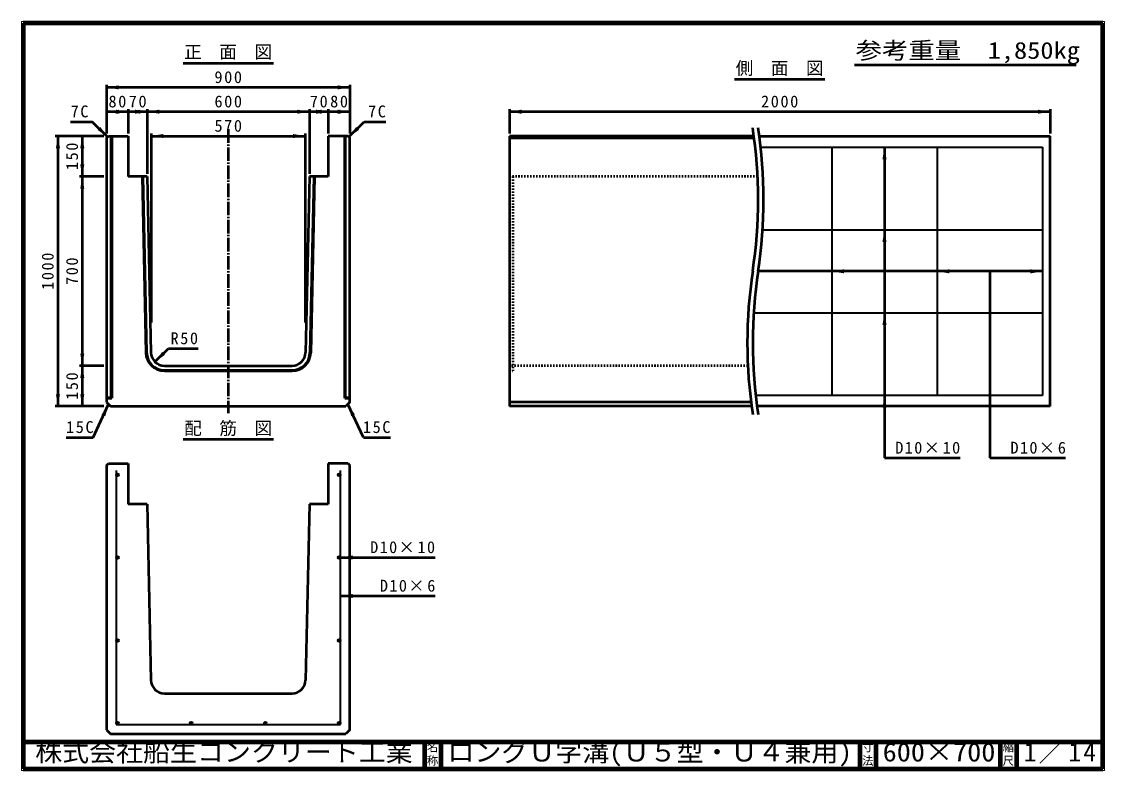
# Model space of a CAD drawing. Units: millimetres, scale not verified. Extents: x 100 to 4105, y 100 to 2870.
import ezdxf
from ezdxf.enums import TextEntityAlignment as Align

# ---------------------------------------------------------------- set-up
doc = ezdxf.new("R2010")
doc.units = ezdxf.units.MM
doc.header["$LTSCALE"] = 5
doc.linetypes.add('USER1', pattern=[13.4, 10, -1.2, 1, -1.2])
doc.linetypes.add('USER2', pattern=[2.2, 1, -1.2])
doc.layers.add('V-nasSTD', color=7, linetype='Continuous', lineweight=50)
doc.styles.add('ＭＳ ゴシック', font='')
doc.styles.get('ＭＳ ゴシック').set_extended_font_data('MS Gothic')

msp = doc.modelspace()

# ---------------------------------------------------------------- hatches: boundary and pattern name
at = {"layer": 'V-nasSTD'}
for points in [[(459.263, 2634.277), (414.263, 2626.777), (459.263, 2619.277)], [(1269.263, 2619.277), (1314.263, 2626.777), (1269.263, 2634.277)], [(459.263, 2544.277), (414.263, 2536.777), (459.263, 2529.277)], [(449.263, 2529.277), (494.263, 2536.777), (449.263, 2544.277)], [(539.263, 2544.277), (494.263, 2536.777), (539.263, 2529.277)], [(519.263, 2529.277), (564.263, 2536.777), (519.263, 2544.277)], [(609.263, 2544.277), (564.263, 2536.777), (609.263, 2529.277)], [(1119.263, 2529.277), (1164.263, 2536.777), (1119.263, 2544.277)], [(1209.263, 2544.277), (1164.263, 2536.777), (1209.263, 2529.277)], [(1189.263, 2529.277), (1234.263, 2536.777), (1189.263, 2544.277)], [(1279.263, 2544.277), (1234.263, 2536.777), (1279.263, 2529.277)], [(1269.263, 2529.277), (1314.263, 2536.777), (1269.263, 2544.277)], [(1949.262, 2544.277), (1904.262, 2536.777), (1949.262, 2529.277)], [(3859.262, 2529.277), (3904.262, 2536.777), (3859.262, 2544.277)], [(226.762, 2401.777), (234.262, 2446.777), (241.762, 2401.777)], [(316.762, 2401.777), (324.262, 2446.777), (331.762, 2401.777)], [(391.246, 2480.4), (417.762, 2443.277), (380.639, 2469.793)], [(624.262, 2454.277), (579.262, 2446.777), (624.262, 2439.277)], [(1104.262, 2439.277), (1149.262, 2446.777), (1104.262, 2454.277)], [(1337.279, 2480.4), (1310.762, 2443.277), (1347.885, 2469.793)], [(3284.262, 2360.777), (3291.762, 2405.777), (3299.262, 2360.777)], [(331.762, 2341.777), (324.262, 2296.777), (316.762, 2341.777)], [(316.762, 2251.777), (324.262, 2296.777), (331.762, 2251.777)], [(3284.262, 2054.777), (3291.762, 2099.777), (3299.262, 2054.777)], [(3141.762, 1938.777), (3096.762, 1946.277), (3141.762, 1953.777)], [(3531.762, 1938.777), (3486.762, 1946.277), (3531.762, 1953.777)], [(3831.762, 1953.777), (3876.762, 1946.277), (3831.762, 1938.777)], [(3284.262, 1747.777), (3291.762, 1792.777), (3299.262, 1747.777)], [(619.744, 1648.168), (593.228, 1611.045), (630.351, 1637.561)], [(331.762, 1641.777), (324.262, 1596.777), (316.762, 1641.777)], [(316.762, 1551.777), (324.262, 1596.777), (331.762, 1551.777)], [(241.762, 1491.777), (234.262, 1446.777), (226.762, 1491.777)], [(331.762, 1491.777), (324.262, 1446.777), (316.762, 1491.777)], [(3284.262, 1441.777), (3291.762, 1486.777), (3299.262, 1441.777)], [(421.762, 1454.277), (395.8, 1416.764), (409.37, 1410.371)], [(1306.762, 1454.277), (1332.724, 1416.764), (1319.154, 1410.371)], [(449.262, 1193.683, 1), (459.262, 1193.683, 1)], [(1279.262, 1193.683, 1), (1269.262, 1193.683, 1)], [(449.262, 887.683, -1), (459.262, 887.683, -1)], [(1279.262, 887.683, 1), (1269.262, 887.683, 1)], [(1324.262, 895.183), (1279.262, 887.683), (1324.262, 880.183)], [(1324.262, 752.722), (1279.262, 745.222), (1324.262, 737.722)], [(449.262, 580.683, -1), (459.262, 580.683, -1)], [(1279.262, 580.683, 1), (1269.262, 580.683, 1)], [(449.262, 274.683, 0.41421), (454.262, 269.683, 0.66818), (457.798, 278.218, 0.66818)], [(727.262, 269.683, 1), (727.262, 279.683, 1)], [(1001.262, 269.683, 1), (1001.262, 279.683, 1)], [(1279.262, 274.683, 0.66818), (1270.727, 278.218, 0.66818), (1274.262, 269.683, 0.41421)]]:
    msp.add_hatch(color=256, dxfattribs=at).paths.add_polyline_path(points)

# ---------------------------------------------------------------- linework, layer by layer
at = {"layer": 'V-nasSTD', "lineweight": 100}
for p, q in [((105, 2865), (105, 105)), ((4100, 2865), (105, 2865)), ((4100, 105), (4100, 2865)), ((105, 205), (4100, 205)), ((1590, 205), (1590, 105)), ((1650, 205), (1650, 105)), ((3200, 205), (3200, 105)), ((3260, 205), (3260, 105)), ((3720, 205), (3720, 105)), ((3780, 205), (3780, 105)), ((105, 105), (4100, 105))]:
    msp.add_line(p, q, dxfattribs=at)
at = {"layer": 'V-nasSTD'}
for p, q in [((697.263, 2716.777), (1031.263, 2716.777)), ((3180.536, 2709.753), (4000.536, 2709.753)), ((2737.262, 2656.777), (3071.262, 2656.777)), ((414.263, 2636.777), (414.263, 2456.777)), ((1314.263, 2626.777), (414.263, 2626.777)), ((1314.263, 2636.777), (1314.263, 2456.777)), ((494.263, 2536.777), (414.263, 2536.777)), ((494.263, 2546.777), (494.263, 2456.777)), ((564.263, 2536.777), (494.263, 2536.777)), ((564.263, 2546.777), (564.263, 2306.777)), ((1164.263, 2536.777), (564.263, 2536.777)), ((1164.263, 2546.777), (1164.263, 2306.777)), ((1234.263, 2536.777), (1164.263, 2536.777)), ((1234.263, 2546.777), (1234.263, 2456.777)), ((1314.263, 2536.777), (1234.263, 2536.777)), ((1904.262, 2546.777), (1904.262, 2456.777)), ((3904.262, 2536.777), (1904.262, 2536.777)), ((3904.262, 2546.777), (3904.262, 2456.777)), ((281.194, 2499.845), (361.194, 2499.845)), ((417.762, 2443.277), (361.194, 2499.845)), ((1310.762, 2443.277), (1367.331, 2499.845)), ((1367.331, 2499.845), (1447.331, 2499.845)), ((404.262, 2446.777), (224.262, 2446.777)), ((234.262, 2446.777), (234.262, 1446.777)), ((324.262, 2446.777), (324.262, 2296.777)), ((414.262, 2439.777), (421.262, 2446.777)), ((421.262, 2446.777), (494.262, 2446.777)), ((430.262, 2446.777), (430.262, 1479.777)), ((433.262, 2446.777), (433.262, 1476.777)), ((494.262, 2446.777), (494.262, 2296.777)), ((579.262, 2456.777), (579.262, 1756.777)), ((579.262, 2446.777), (1149.262, 2446.777)), ((1149.262, 2456.777), (1149.262, 1756.777)), ((1307.262, 2446.777), (1234.262, 2446.777)), ((1234.262, 2446.777), (1234.262, 2296.777)), ((1295.262, 1476.777), (1295.262, 2446.777)), ((1298.262, 1479.777), (1298.262, 2446.777)), ((1307.262, 2446.777), (1314.262, 2439.777)), ((1904.262, 2446.777), (1904.262, 1446.777)), ((2808.553, 2446.777), (1904.262, 2446.777)), ((2828.553, 2446.777), (3904.262, 2446.777)), ((3904.262, 1446.777), (3904.262, 2446.777)), ((414.262, 2439.777), (414.262, 1461.777)), ((1314.262, 1461.777), (1314.262, 2439.777)), ((1904.262, 2439.777), (2809.479, 2439.777)), ((3291.762, 2405.777), (3291.762, 1255.777)), ((404.262, 2296.777), (314.262, 2296.777)), ((324.262, 2296.777), (324.262, 1596.777)), ((564.262, 2296.777), (494.262, 2296.777)), ((545.258, 2296.777), (559.218, 1645.298)), ((548.259, 2296.777), (562.217, 1645.363)), ((564.262, 2296.777), (578.214, 1645.706)), ((1164.262, 2296.777), (1150.311, 1645.706)), ((1234.262, 2296.777), (1164.262, 2296.777)), ((1180.266, 2296.777), (1166.307, 1645.363)), ((1183.267, 2296.777), (1169.306, 1645.298)), ((3876.762, 1946.277), (2824.186, 1946.277)), ((3681.762, 1946.277), (3681.762, 1255.777)), ((593.228, 1611.045), (642.725, 1660.542)), ((642.725, 1660.542), (752.725, 1660.542)), ((404.262, 1596.777), (314.262, 1596.777)), ((324.262, 1596.777), (324.262, 1446.777)), ((628.202, 1596.777), (1100.322, 1596.777)), ((628.202, 1580.777), (1100.322, 1580.777)), ((628.202, 1577.777), (1100.322, 1577.777)), ((404.262, 1446.777), (224.262, 1446.777)), ((364.194, 1332.069), (421.762, 1454.277)), ((414.262, 1479.777), (430.262, 1479.777)), ((414.262, 1476.777), (433.262, 1476.777)), ((414.262, 1461.777), (429.262, 1446.777)), ((429.262, 1446.777), (1299.262, 1446.777)), ((430.262, 1479.777), (433.262, 1476.777)), ((1298.262, 1479.777), (1295.262, 1476.777)), ((1295.262, 1476.777), (1314.262, 1476.777)), ((1298.262, 1479.777), (1314.262, 1479.777)), ((1314.262, 1461.777), (1299.262, 1446.777)), ((1364.331, 1332.069), (1306.762, 1454.277)), ((2798.022, 1461.777), (1904.262, 1461.777)), ((2799.971, 1446.777), (1904.262, 1446.777)), ((3904.262, 1446.777), (2819.971, 1446.777)), ((264.194, 1332.069), (364.194, 1332.069)), ((697.262, 1324.683), (1031.262, 1324.683)), ((1364.331, 1332.069), (1464.331, 1332.069)), ((3291.762, 1255.777), (3571.762, 1255.777)), ((3681.762, 1255.777), (3961.762, 1255.777)), ((414.262, 1227.683), (421.262, 1234.683)), ((414.262, 1227.683), (414.262, 249.683)), ((421.262, 1234.683), (494.262, 1234.683)), ((494.262, 1234.683), (494.262, 1084.683)), ((1307.262, 1234.683), (1234.262, 1234.683)), ((1234.262, 1234.683), (1234.262, 1084.683)), ((1307.262, 1234.683), (1314.262, 1227.683)), ((1314.262, 249.683), (1314.262, 1227.683)), ((564.262, 1084.683), (494.262, 1084.683)), ((564.262, 1084.683), (578.214, 433.612)), ((1164.262, 1084.683), (1150.311, 433.612)), ((1234.262, 1084.683), (1164.262, 1084.683)), ((1279.262, 887.683), (1629.262, 887.683)), ((1279.262, 745.222), (1629.262, 745.222)), ((628.202, 384.683), (1100.322, 384.683)), ((414.262, 249.683), (429.262, 234.683)), ((1314.262, 249.683), (1299.262, 234.683)), ((429.262, 234.683), (1299.262, 234.683))]:
    msp.add_line(p, q, dxfattribs=at)
at = {"layer": 'V-nasSTD', "linetype": 'USER1'}
msp.add_line((864.262, 2471.777), (864.262, 1421.777), dxfattribs=at)
at = {"layer": 'V-nasSTD', "lineweight": 35}
for p, q in [((2833.572, 2405.777), (3876.762, 2405.777)), ((3096.762, 2405.777), (3096.762, 1486.777)), ((3486.762, 2405.777), (3486.762, 1486.777)), ((3876.762, 2405.777), (3876.762, 1486.777)), ((2840.706, 2099.777), (3876.762, 2099.777)), ((2807.755, 1792.777), (3876.762, 1792.777)), ((3876.762, 1486.777), (2815.063, 1486.777)), ((449.262, 1209.683), (449.262, 269.683)), ((1279.262, 269.683), (1279.262, 1209.683)), ((449.262, 269.683), (1279.262, 269.683))]:
    msp.add_line(p, q, dxfattribs=at)
at = {"layer": 'V-nasSTD', "linetype": 'USER2'}
for p, q in [((2822.215, 2296.777), (1904.262, 2296.777)), ((1916.762, 2296.777), (1916.762, 1577.777)), ((2786.309, 1596.777), (1904.262, 1596.777)), ((1904.262, 1577.777), (1916.762, 1577.777))]:
    msp.add_line(p, q, dxfattribs=at)
at = {"layer": 'V-nasSTD', "lineweight": 13}
msp.add_lwpolyline([(100, 100), (100, 2870), (4105, 2870), (4105, 100)], close=True, dxfattribs=at)
at = {"layer": 'V-nasSTD', "lineweight": 35}
for centre in [(454.262, 1193.683), (1274.262, 1193.683), (454.262, 887.683), (1274.262, 887.683), (454.262, 580.683), (1274.262, 580.683), (454.262, 274.683), (727.262, 274.683), (1001.262, 274.683), (1274.262, 274.683)]:
    msp.add_circle(centre, 5, dxfattribs=at)
at = {"layer": 'V-nasSTD'}
for centre, radius, start, end in [((1058.637, 2211.777), 1765.625, 351.36794, 8.63206), ((1078.637, 2211.777), 1765.625, 351.36794, 8.63206), ((4549.887, 1681.777), 1765.625, 171.36794, 188.63206), ((4569.887, 1681.777), 1765.625, 171.36794, 188.63206), ((628.202, 1646.777), 69, 181.22758, 270), ((628.202, 1646.777), 66, 181.22758, 270), ((628.202, 1646.777), 50, 181.22758, 270), ((1100.322, 1646.777), 50, 270, 358.77242), ((1100.322, 1646.777), 66, 270, 358.77242), ((1100.322, 1646.777), 69, 270, 358.77242), ((628.202, 434.683), 50, 181.22758, 270), ((1100.322, 434.683), 50, 270, 358.77242)]:
    msp.add_arc(centre, radius, start, end, dxfattribs=at)

# ---------------------------------------------------------------- texts
at = {"layer": 'V-nasSTD', "style": 'ＭＳ ゴシック'}
for s, height, width, p in [('参考重量\u30001,850kg', 62.32, 1.15, (3184.536, 2794.753)), ('株式会社船生コンクリート工業', 69.65, 1.05, (150, 202.5)), ('ロングＵ字溝(Ｕ５型・Ｕ４兼用)', 69.65, 1.05, (1675, 202.5)), ('600×700', 69.65, 1.1, (3285, 202.5))]:
    msp.add_text(s, height=height, dxfattribs=dict(at, width=width)).set_placement(p, align=Align.TOP_LEFT)
for s, height, p in [('正\u3000面\u3000図', 47.65, (701.259, 2781.777)), ('側\u3000面\u3000図', 47.65, (2741.258, 2721.777)), ('配\u3000筋\u3000図', 47.65, (701.258, 1389.683)), ('名', 30.79, (1598.982, 200.999)), ('寸', 30.79, (3208.982, 200.999)), ('縮', 30.79, (3728.982, 200.999)), ('称', 30.79, (1598.976, 151.01)), ('法', 30.79, (3208.976, 151.01)), ('尺', 30.79, (3728.976, 151.01))]:
    msp.add_text(s, height=height, dxfattribs=at).set_placement(p, align=Align.TOP_LEFT)
at = {"layer": 'V-nasSTD', "attachment_point": 1, "style": 'ＭＳ ゴシック'}
for s, insert, char_height in [('\\T1.2;900', (813.275, 2686.777), 43.99), ('\\T1.2;80', (421.263, 2596.777), 43.99), ('\\T1.2;70', (496.263, 2596.777), 43.99), ('\\T1.2;600', (813.275, 2596.777), 43.99), ('\\T1.2;70', (1166.263, 2596.777), 43.99), ('\\T1.2;80', (1241.263, 2596.777), 43.99), ('\\T1.2;2000', (2835.156, 2596.777), 43.99), ('\\T1.2;7C', (281.194, 2559.845), 43.99), ('\\T1.2;7C', (1381.331, 2559.845), 43.99), ('\\T1.2;570', (813.275, 2506.777), 43.99), ('\\T1.2;R50', (650.725, 1720.542), 43.99), ('\\T1.2;15C', (264.194, 1392.069), 43.99), ('\\T1.2;15C', (1362.331, 1392.069), 43.99), ('\\T1.17;D10×10', (3331.762, 1315.777), 43.99), ('\\T1.17;D10×6', (3757.762, 1315.777), 43.99), ('\\T1.17;D10×10', (1389.262, 947.683), 43.99), ('\\T1.17;D10×6', (1425.262, 805.222), 43.99), ('\\T1.16;1／14', (3807.033, 202.582), 69.65)]:
    msp.add_mtext(s, dxfattribs=dict(at, insert=insert, char_height=char_height))
at = {"layer": 'V-nasSTD', "char_height": 43.99, "attachment_point": 1, "rotation": 90, "style": 'ＭＳ ゴシック'}
for s, insert in [('\\T1.2;150', (264.262, 2320.79)), ('\\T1.2;1000', (174.262, 1877.777)), ('\\T1.2;700', (264.262, 1895.79)), ('\\T1.2;150', (264.262, 1470.79))]:
    msp.add_mtext(s, dxfattribs=dict(at, insert=insert))

doc.saveas('drawing.dxf')
